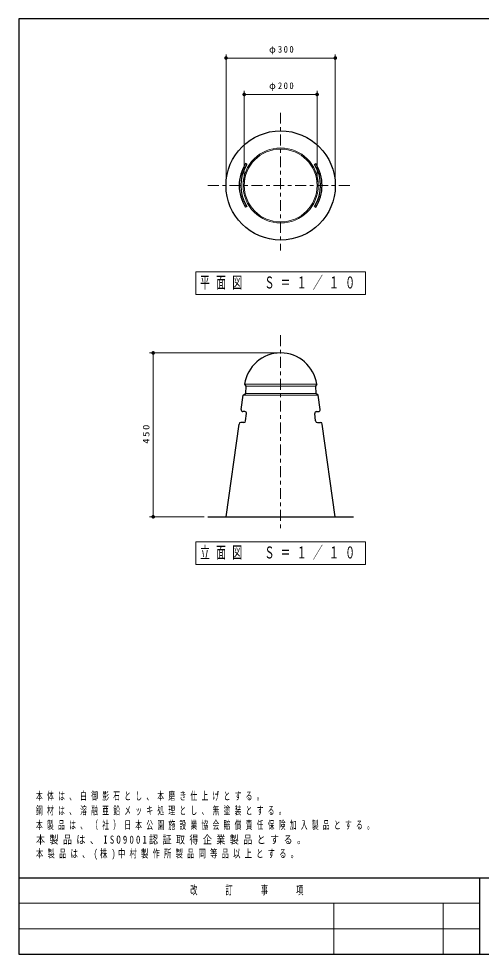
# Model space of a CAD drawing. Units: millimetres on the paper, scale 1:10. Extents: x -365 to 12, y -47 to 257.
# Drawn here: x -365 to -238, y 0 to 257 of the extents above; entities that cross this region are included whole.
import ezdxf

# ---------------------------------------------------------------- set-up
doc = ezdxf.new("R2010")
doc.units = ezdxf.units.MM
doc.linetypes.add('USER2', pattern=[6, 3, -1, 1, -1])
doc.layers.add('LY_1', color=7, linetype='Continuous', lineweight=13)
doc.layers.add('LY_2', color=7, linetype='Continuous', lineweight=13)
doc.styles.add('ＭＳ ゴシック', font='')
doc.styles.get('ＭＳ ゴシック').set_extended_font_data('MS Gothic')

# ---------------------------------------------------------------- blocks, each defined once
blk = doc.blocks.new('filled_dot')
at = {"color": 0, "linetype": 'Continuous', "lineweight": -2, "const_width": 1.25}
blk.add_lwpolyline([(-0.625, 0, 1), (0.625, 0, 1)], format="xyb", close=True, dxfattribs=at)

msp = doc.modelspace()

# ---------------------------------------------------------------- linework, layer by layer
at = {"layer": 'LY_1'}
for p, q in [((-308.083, 212.188), (-308.083, 247.188)), ((-278.083, 212.188), (-278.083, 247.188)), ((-308.083, 246.188), (-278.083, 246.188)), ((-303.083, 212.188), (-303.083, 237.188)), ((-283.083, 212.188), (-283.083, 237.188)), ((-303.083, 236.188), (-283.083, 236.188)), ((-269.833, 187.498), (-316.333, 187.498)), ((-316.333, 187.498), (-316.333, 181.198)), ((-269.833, 181.198), (-269.833, 187.498)), ((-316.333, 181.198), (-269.833, 181.198)), ((-294.083, 165.188), (-329.083, 165.188)), ((-328.083, 120.188), (-328.083, 165.188)), ((-283.18, 156.575), (-302.987, 156.575)), ((-283.553, 156.075), (-302.614, 156.075)), ((-282.76, 153.575), (-303.407, 153.575)), ((-283.417, 154.075), (-302.75, 154.075)), ((-314.083, 120.188), (-329.083, 120.188)), ((-269.833, 113.338), (-316.333, 113.338)), ((-316.333, 113.338), (-316.333, 107.038)), ((-269.833, 107.038), (-269.833, 113.338)), ((-316.333, 107.038), (-269.833, 107.038))]:
    msp.add_line(p, q, dxfattribs=at)
at = {"layer": 'LY_1', "linetype": 'USER2'}
for p, q in [((-293.083, 231.188), (-293.083, 193.291)), ((-313.083, 211.188), (-273.083, 211.188)), ((-293.083, 170.074), (-293.083, 116.742))]:
    msp.add_line(p, q, dxfattribs=at)
at = {"layer": 'LY_1', "color": 3, "lineweight": 25}
for p, q in [((-302.388, 216.966), (-302.745, 217.188)), ((-283.779, 216.966), (-283.422, 217.188)), ((-302.388, 205.41), (-302.745, 205.188)), ((-283.779, 205.41), (-283.422, 205.188)), ((-302.987, 156.57), (-302.987, 156.575)), ((-302.987, 156.57), (-302.614, 156.075)), ((-302.614, 156.075), (-302.75, 154.075)), ((-283.179, 156.57), (-283.553, 156.075)), ((-283.553, 156.075), (-283.417, 154.075)), ((-303.957, 149.644), (-303.406, 153.58)), ((-303.406, 153.58), (-302.75, 154.075)), ((-282.76, 153.58), (-283.417, 154.075)), ((-282.209, 149.644), (-282.76, 153.58)), ((-302.951, 149.075), (-303.462, 149.075)), ((-283.216, 149.075), (-282.704, 149.075)), ((-302.692, 146.516), (-302.455, 148.516)), ((-283.474, 146.516), (-283.712, 148.516)), ((-308.083, 120.188), (-304.518, 145.644)), ((-303.189, 146.075), (-304.023, 146.075)), ((-282.978, 146.075), (-282.144, 146.075)), ((-278.083, 120.188), (-281.649, 145.644))]:
    msp.add_line(p, q, dxfattribs=at)
at = {"layer": 'LY_1', "color": 20, "lineweight": 25}
msp.add_line((-313.083, 120.188), (-273.083, 120.188), dxfattribs=at)
at = {"layer": 'LY_1', "color": 3, "lineweight": 25}
msp.add_circle((-293.083, 211.188), 15, dxfattribs=at)
at = {"layer": 'LY_1'}
for radius in [10.323, 10]:
    msp.add_circle((-293.083, 211.188), radius, dxfattribs=at)
at = {"layer": 'LY_1', "color": 3, "lineweight": 25}
for centre, radius, start, end in [((-293.083, 211.188), 11.373, 148.15861, 211.84144), ((-293.083, 211.188), 10.953, 148.15857, 211.84142), ((-293.083, 211.188), 10.953, 328.15859, 31.84144), ((-293.083, 211.188), 11.373, 328.15864, 31.84147), ((-293.083, 155.188), 10, 7.97344, 172.02658), ((-303.462, 149.575), 0.5, 172.02719, 270), ((-302.951, 148.575), 0.5, 353.21743, 89.99998), ((-283.216, 148.575), 0.5, 89.99998, 186.78253), ((-282.704, 149.575), 0.5, 269.99996, 7.97277), ((-303.189, 146.575), 0.5, 270.00002, 353.21723), ((-282.978, 146.575), 0.5, 186.78276, 269.99996), ((-304.023, 145.575), 0.5, 89.99998, 172.02719), ((-282.144, 145.575), 0.5, 7.97277, 89.99998)]:
    msp.add_arc(centre, radius, start, end, dxfattribs=at)
at = {"layer": 'LY_2', "color": 20, "lineweight": 25}
for p, q in [((0, 257), (-365, 257)), ((-365, 257), (-365, 0)), ((-365, 21), (0, 21)), ((-365, 0), (0, 0))]:
    msp.add_line(p, q, dxfattribs=at)
at = {"layer": 'LY_2', "color": 3, "lineweight": 25}
msp.add_line((-238.5, 21), (-238.5, 0), dxfattribs=at)
at = {"layer": 'LY_2'}
for p, q in [((-365, 14), (-238.5, 14)), ((-278.5, 14), (-278.5, 0)), ((-248.5, 14), (-248.5, 0)), ((-365, 7), (-238.5, 7))]:
    msp.add_line(p, q, dxfattribs=at)

# ---------------------------------------------------------------- block references
at = {"layer": 'LY_1', "xscale": 0.4, "yscale": 0.4}
for p in [(-308.083, 246.188), (-303.083, 236.188)]:
    msp.add_blockref('filled_dot', p, dxfattribs=at)
for p, rotation in [((-278.083, 246.188), 180), ((-283.083, 236.188), 180), ((-328.083, 165.188), 270), ((-328.083, 120.188), 90)]:
    msp.add_blockref('filled_dot', p, dxfattribs=dict(at, rotation=rotation))

# ---------------------------------------------------------------- texts
at = {"layer": 'LY_1', "style": 'ＭＳ ゴシック'}
for s, insert, char_height, attachment_point in [('\\T1.33;\\W0.95;φ300', (-292.672, 247.188), 1.833, 8), ('\\T1.33;\\W0.95;φ200', (-292.672, 237.188), 1.833, 8), ('\\T1.64;\\W0.6;平面図\u3000Ｓ＝１／１０', (-293.083, 184.348), 3.299, 5), ('\\T1.64;\\W0.6;立面図\u3000Ｓ＝１／１０', (-293.083, 110.188), 3.299, 5), ('\\T1.64;\\W0.6;本体は、白御影石とし、本磨き仕上げとする。', (-360.25, 43.375), 2.199, 4), ('\\T1.64;\\W0.6;鋼材は、溶融亜鉛メッキ処理とし、無塗装とする。', (-360.25, 39.375), 2.199, 4), ('\\T1.64;\\W0.6;本製品は、（社）日本公園施設業協会賠償責任保険加入製品とする。', (-360.25, 35.375), 2.199, 4), ('\\T1.5;\\W0.8;本製品は、ISO9001認証取得企業製品とする。', (-360.25, 31.375), 2.199, 4), ('\\T1.58;\\W0.65;本製品は、(株)中村製作所製品同等品以上とする。', (-360.25, 27.375), 2.199, 4)]:
    msp.add_mtext(s, dxfattribs=dict(at, insert=insert, char_height=char_height, attachment_point=attachment_point))
at = {"layer": 'LY_1', "insert": (-329.083, 143.103), "char_height": 1.833, "attachment_point": 8, "rotation": 90, "style": 'ＭＳ ゴシック'}
msp.add_mtext('\\T1.33;\\W1.15;450', dxfattribs=at)
at = {"layer": 'LY_2', "insert": (-301.75, 17.5), "char_height": 2.346, "attachment_point": 5, "style": 'ＭＳ ゴシック'}
msp.add_mtext('\\T1.64;\\W0.6;改\u3000\u3000訂\u3000\u3000事\u3000\u3000項', dxfattribs=at)

doc.saveas('drawing.dxf')
